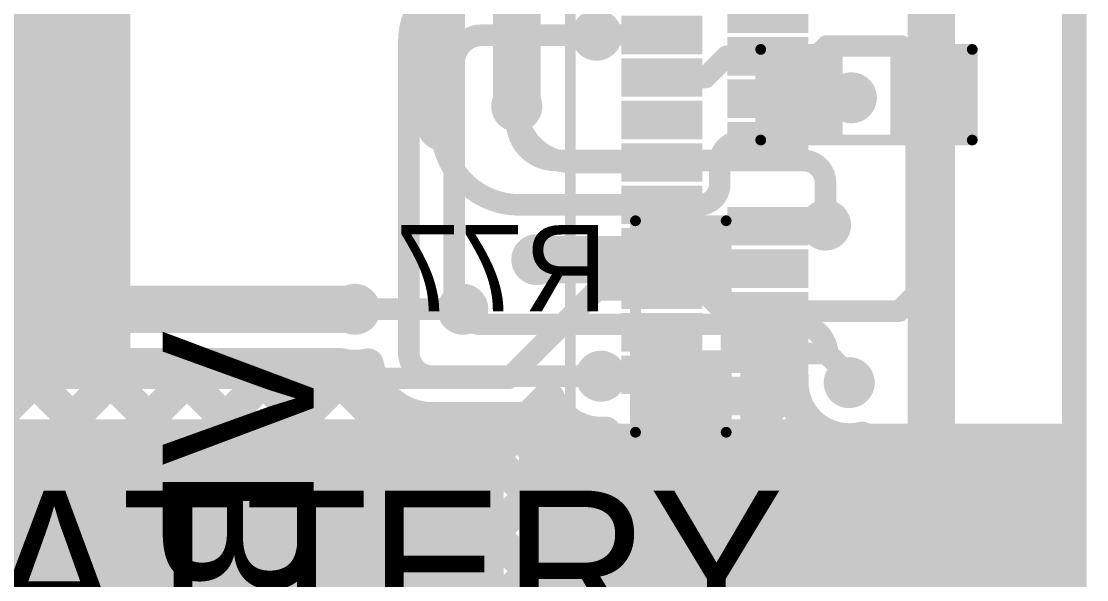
# Model space of a CAD drawing. Header units: millimetres. Extents: x 4.35 to 7.26, y 1.61 to 5.34.
# Drawn here: x 6.7645 to 7.258, y 1.9407 to 2.1995 of the extents above; entities that cross this region are included whole.
import ezdxf

# ---------------------------------------------------------------- set-up
doc = ezdxf.new("R2010")
doc.units = ezdxf.units.MM
doc.header["$MEASUREMENT"] = 0
for name, color, linetype in [('BottomLayer', 5, 'Continuous'), ('BottomOverlay', 54, 'Continuous'), ('BottomPaste', 16, 'Continuous'), ('BottomSolder', 6, 'Continuous'), ('Mechanical13', 56, 'Continuous'), ('Mechanical2', 216, 'Continuous'), ('MultiLayer', 9, 'Continuous'), ('PadHoleLayer', 156, 'Continuous'), ('TopLayer', 1, 'Continuous'), ('TopOverlay', 2, 'Continuous'), ('TopPaste', 8, 'Continuous'), ('TopSolder', 216, 'Continuous'), ('ViaHoleLayer', 16, 'Continuous')]:
    doc.layers.add(name, color=color, linetype=linetype)

# ---------------------------------------------------------------- blocks, each defined once
blk = doc.blocks.new('2305018_2_13')
at = {"layer": 'BottomLayer', "const_width": 0.03346}
for points in [[(-0.1752, 0.07874), (-0.1752, 0.03937)], [(-0.1752, -0.04331), (-0.1752, -0.09055)]]:
    blk.add_lwpolyline(points, dxfattribs=at)
at = {"layer": 'BottomLayer', "const_width": 0.01673}
for points in [[(-0.18356, 0.07874, 1), (-0.16683, 0.07874, 1)], [(-0.18356, 0.03937, 1), (-0.16683, 0.03937, 1)], [(-0.18356, -0.04331, 1), (-0.16683, -0.04331, 1)], [(-0.18356, -0.09055, 1), (-0.16683, -0.09055, 1)]]:
    blk.add_lwpolyline(points, format="xyb", close=True, dxfattribs=at)
at = {"layer": 'BottomSolder', "const_width": 0.04146}
for points in [[(-0.1752, 0.07874), (-0.1752, 0.03937)], [(-0.1752, -0.04331), (-0.1752, -0.09055)]]:
    blk.add_lwpolyline(points, dxfattribs=at)
at = {"layer": 'BottomSolder', "const_width": 0.02073}
for points in [[(-0.18556, 0.07874, 1), (-0.16483, 0.07874, 1)], [(-0.18556, 0.03937, 1), (-0.16483, 0.03937, 1)], [(-0.18556, -0.04331, 1), (-0.16483, -0.04331, 1)], [(-0.18556, -0.09055, 1), (-0.16483, -0.09055, 1)]]:
    blk.add_lwpolyline(points, format="xyb", close=True, dxfattribs=at)
at = {"layer": 'Mechanical13', "const_width": 0.005}
blk.add_lwpolyline([(-0.1939, 0.10925), (0.1939, 0.10925)], dxfattribs=at)
at = {"layer": 'MultiLayer', "const_width": 0.03346}
for points in [[(-0.1752, 0.07874), (-0.1752, 0.03937)], [(-0.1752, -0.04331), (-0.1752, -0.09055)]]:
    blk.add_lwpolyline(points, dxfattribs=at)
at = {"layer": 'MultiLayer', "const_width": 0.01673}
for points in [[(-0.18356, 0.07874, 1), (-0.16683, 0.07874, 1)], [(-0.18356, 0.03937, 1), (-0.16683, 0.03937, 1)], [(-0.18356, -0.04331, 1), (-0.16683, -0.04331, 1)], [(-0.18356, -0.09055, 1), (-0.16683, -0.09055, 1)]]:
    blk.add_lwpolyline(points, format="xyb", close=True, dxfattribs=at)
at = {"layer": 'PadHoleLayer', "const_width": 0.00443}
for points in [[(-0.15773, 0.05241), (-0.19267, 0.05241, -1), (-0.19267, 0.0657), (-0.15773, 0.0657, -1)], [(-0.15379, -0.07357), (-0.1966, -0.07357, -1), (-0.1966, -0.06029), (-0.15379, -0.06029, -1)]]:
    blk.add_lwpolyline(points, format="xyb", close=True, dxfattribs=at)
at = {"layer": 'TopLayer', "const_width": 0.03346}
for points in [[(-0.1752, 0.07874), (-0.1752, 0.03937)], [(-0.1752, -0.04331), (-0.1752, -0.09055)]]:
    blk.add_lwpolyline(points, dxfattribs=at)
at = {"layer": 'TopLayer', "const_width": 0.01673}
for points in [[(-0.18356, 0.07874, 1), (-0.16683, 0.07874, 1)], [(-0.18356, 0.03937, 1), (-0.16683, 0.03937, 1)], [(-0.18356, -0.04331, 1), (-0.16683, -0.04331, 1)], [(-0.18356, -0.09055, 1), (-0.16683, -0.09055, 1)]]:
    blk.add_lwpolyline(points, format="xyb", close=True, dxfattribs=at)
at = {"layer": 'TopLayer'}
for points in [[(-0.14567, 0.05217), (-0.13386, 0.05217), (-0.14567, 0.08169), (-0.13386, 0.08169)], [(-0.125, 0.05217), (-0.11516, 0.05217), (-0.125, 0.08169), (-0.11516, 0.08169)], [(-0.0935, 0.05217), (-0.08366, 0.05217), (-0.0935, 0.08169), (-0.08366, 0.08169)], [(-0.07382, 0.05217), (-0.06398, 0.05217), (-0.07382, 0.08169), (-0.06398, 0.08169)], [(-0.05413, 0.05217), (-0.04429, 0.05217), (-0.05413, 0.08169), (-0.04429, 0.08169)], [(-0.03445, 0.05217), (-0.02461, 0.05217), (-0.03445, 0.08169), (-0.02461, 0.08169)], [(-0.01476, 0.05217), (-0.00492, 0.05217), (-0.01476, 0.08169), (-0.00492, 0.08169)], [(0.00492, 0.05217), (0.01476, 0.05217), (0.00492, 0.08169), (0.01476, 0.08169)], [(0.02461, 0.05217), (0.03445, 0.05217), (0.02461, 0.08169), (0.03445, 0.08169)], [(0.04429, 0.05217), (0.05413, 0.05217), (0.04429, 0.08169), (0.05413, 0.08169)], [(0.06398, 0.05217), (0.07382, 0.05217), (0.06398, 0.08169), (0.07382, 0.08169)], [(-0.12303, 0.00295), (-0.11319, 0.00295), (-0.12303, 0.03248), (-0.11319, 0.03248)], [(-0.10335, 0.00295), (-0.0935, 0.00295), (-0.10335, 0.03248), (-0.0935, 0.03248)], [(-0.08366, 0.00295), (-0.07382, 0.00295), (-0.08366, 0.03248), (-0.07382, 0.03248)], [(-0.06398, 0.00295), (-0.05413, 0.00295), (-0.06398, 0.03248), (-0.05413, 0.03248)], [(-0.04429, 0.00295), (-0.03445, 0.00295), (-0.04429, 0.03248), (-0.03445, 0.03248)], [(-0.02461, 0.00295), (-0.01476, 0.00295), (-0.02461, 0.03248), (-0.01476, 0.03248)], [(0.01476, 0.00295), (0.02461, 0.00295), (0.01476, 0.03248), (0.02461, 0.03248)], [(0.03445, 0.00295), (0.04429, 0.00295), (0.03445, 0.03248), (0.04429, 0.03248)], [(0.05413, 0.00295), (0.06398, 0.00295), (0.05413, 0.03248), (0.06398, 0.03248)], [(0.07382, 0.00295), (0.08366, 0.00295), (0.07382, 0.03248), (0.08366, 0.03248)]]:
    blk.add_solid(points, dxfattribs=at)
at = {"layer": 'TopOverlay'}
for points, const_width in [([(-0.11752, 0.12724, 1), (-0.12539, 0.12724, 1)], 0.00787), ([(-0.12736, 0.12724, 1), (-0.12343, 0.12724, 1)], 0.00394), ([(-0.11949, 0.12724, 1), (-0.11555, 0.12724, 1)], 0.00394)]:
    blk.add_lwpolyline(points, format="xyb", close=True, dxfattribs=dict(at, const_width=const_width))
at = {"layer": 'TopOverlay', "const_width": 0.005}
for points in [[(-0.1939, 0.10925), (0.1939, 0.10925)], [(-0.1939, -0.12106), (0.1939, -0.12106)]]:
    blk.add_lwpolyline(points, dxfattribs=at)
at = {"layer": 'TopPaste'}
for points in [[(-0.14567, 0.05217), (-0.13386, 0.05217), (-0.14567, 0.08169), (-0.13386, 0.08169)], [(-0.125, 0.05217), (-0.11516, 0.05217), (-0.125, 0.08169), (-0.11516, 0.08169)], [(-0.0935, 0.05217), (-0.08366, 0.05217), (-0.0935, 0.08169), (-0.08366, 0.08169)], [(-0.07382, 0.05217), (-0.06398, 0.05217), (-0.07382, 0.08169), (-0.06398, 0.08169)], [(-0.05413, 0.05217), (-0.04429, 0.05217), (-0.05413, 0.08169), (-0.04429, 0.08169)], [(-0.03445, 0.05217), (-0.02461, 0.05217), (-0.03445, 0.08169), (-0.02461, 0.08169)], [(-0.01476, 0.05217), (-0.00492, 0.05217), (-0.01476, 0.08169), (-0.00492, 0.08169)], [(0.00492, 0.05217), (0.01476, 0.05217), (0.00492, 0.08169), (0.01476, 0.08169)], [(0.02461, 0.05217), (0.03445, 0.05217), (0.02461, 0.08169), (0.03445, 0.08169)], [(0.04429, 0.05217), (0.05413, 0.05217), (0.04429, 0.08169), (0.05413, 0.08169)], [(0.06398, 0.05217), (0.07382, 0.05217), (0.06398, 0.08169), (0.07382, 0.08169)], [(-0.12303, 0.00295), (-0.11319, 0.00295), (-0.12303, 0.03248), (-0.11319, 0.03248)], [(-0.10335, 0.00295), (-0.0935, 0.00295), (-0.10335, 0.03248), (-0.0935, 0.03248)], [(-0.08366, 0.00295), (-0.07382, 0.00295), (-0.08366, 0.03248), (-0.07382, 0.03248)], [(-0.06398, 0.00295), (-0.05413, 0.00295), (-0.06398, 0.03248), (-0.05413, 0.03248)], [(-0.04429, 0.00295), (-0.03445, 0.00295), (-0.04429, 0.03248), (-0.03445, 0.03248)], [(-0.02461, 0.00295), (-0.01476, 0.00295), (-0.02461, 0.03248), (-0.01476, 0.03248)], [(0.01476, 0.00295), (0.02461, 0.00295), (0.01476, 0.03248), (0.02461, 0.03248)], [(0.03445, 0.00295), (0.04429, 0.00295), (0.03445, 0.03248), (0.04429, 0.03248)], [(0.05413, 0.00295), (0.06398, 0.00295), (0.05413, 0.03248), (0.06398, 0.03248)], [(0.07382, 0.00295), (0.08366, 0.00295), (0.07382, 0.03248), (0.08366, 0.03248)]]:
    blk.add_solid(points, dxfattribs=at)
at = {"layer": 'TopSolder', "const_width": 0.04146}
for points in [[(-0.1752, 0.07874), (-0.1752, 0.03937)], [(-0.1752, -0.04331), (-0.1752, -0.09055)]]:
    blk.add_lwpolyline(points, dxfattribs=at)
at = {"layer": 'TopSolder', "const_width": 0.02073}
for points in [[(-0.18556, 0.07874, 1), (-0.16483, 0.07874, 1)], [(-0.18556, 0.03937, 1), (-0.16483, 0.03937, 1)], [(-0.18556, -0.04331, 1), (-0.16483, -0.04331, 1)], [(-0.18556, -0.09055, 1), (-0.16483, -0.09055, 1)]]:
    blk.add_lwpolyline(points, format="xyb", close=True, dxfattribs=at)
at = {"layer": 'TopSolder'}
for points in [[(-0.14967, 0.04817), (-0.12986, 0.04817), (-0.14967, 0.08569), (-0.12986, 0.08569)], [(-0.129, 0.04817), (-0.11116, 0.04817), (-0.129, 0.08569), (-0.11116, 0.08569)], [(-0.0975, 0.04817), (-0.07966, 0.04817), (-0.0975, 0.08569), (-0.07966, 0.08569)], [(-0.07782, 0.04817), (-0.05998, 0.04817), (-0.07782, 0.08569), (-0.05998, 0.08569)], [(-0.05813, 0.04817), (-0.04029, 0.04817), (-0.05813, 0.08569), (-0.04029, 0.08569)], [(-0.03845, 0.04817), (-0.02061, 0.04817), (-0.03845, 0.08569), (-0.02061, 0.08569)], [(-0.01876, 0.04817), (-0.00092, 0.04817), (-0.01876, 0.08569), (-0.00092, 0.08569)], [(0.00092, 0.04817), (0.01876, 0.04817), (0.00092, 0.08569), (0.01876, 0.08569)], [(0.02061, 0.04817), (0.03845, 0.04817), (0.02061, 0.08569), (0.03845, 0.08569)], [(0.04029, 0.04817), (0.05813, 0.04817), (0.04029, 0.08569), (0.05813, 0.08569)], [(0.05998, 0.04817), (0.07782, 0.04817), (0.05998, 0.08569), (0.07782, 0.08569)], [(-0.12703, -0.00105), (-0.10919, -0.00105), (-0.12703, 0.03648), (-0.10919, 0.03648)], [(-0.10735, -0.00105), (-0.0895, -0.00105), (-0.10735, 0.03648), (-0.0895, 0.03648)], [(-0.08766, -0.00105), (-0.06982, -0.00105), (-0.08766, 0.03648), (-0.06982, 0.03648)], [(-0.06798, -0.00105), (-0.05013, -0.00105), (-0.06798, 0.03648), (-0.05013, 0.03648)], [(-0.04829, -0.00105), (-0.03045, -0.00105), (-0.04829, 0.03648), (-0.03045, 0.03648)], [(-0.02861, -0.00105), (-0.01076, -0.00105), (-0.02861, 0.03648), (-0.01076, 0.03648)], [(0.01076, -0.00105), (0.02861, -0.00105), (0.01076, 0.03648), (0.02861, 0.03648)], [(0.03045, -0.00105), (0.04829, -0.00105), (0.03045, 0.03648), (0.04829, 0.03648)], [(0.05013, -0.00105), (0.06798, -0.00105), (0.05013, 0.03648), (0.06798, 0.03648)], [(0.06982, -0.00105), (0.08766, -0.00105), (0.06982, 0.03648), (0.08766, 0.03648)]]:
    blk.add_solid(points, dxfattribs=at)
blk = doc.blocks.new('RES_0603_B_49')
at = {"layer": 'BottomLayer'}
for points in [[(-0.015, -0.0175), (-0.015, 0.0175), (-0.045, -0.0175), (-0.045, 0.0175)], [(0.045, -0.0175), (0.045, 0.0175), (0.015, -0.0175), (0.015, 0.0175)]]:
    blk.add_solid(points, dxfattribs=at)
at = {"layer": 'BottomOverlay', "const_width": 0.005}
for points in [[(0.049, 0.021), (-0.049, 0.021)], [(-0.049, 0.021), (-0.049, -0.021)], [(0.049, 0.021), (0.049, -0.021)], [(0.049, -0.021), (-0.049, -0.021)]]:
    blk.add_lwpolyline(points, dxfattribs=at)
at = {"layer": 'BottomOverlay', "const_width": 0.0025}
for points in [[(-0.05025, 0.021, 1), (-0.04775, 0.021, 1)], [(-0.05025, 0.021, 1), (-0.04775, 0.021, 1)], [(0.04775, 0.021, 1), (0.05025, 0.021, 1)], [(0.04775, 0.021, 1), (0.05025, 0.021, 1)], [(-0.05025, -0.021, 1), (-0.04775, -0.021, 1)], [(-0.05025, -0.021, 1), (-0.04775, -0.021, 1)], [(0.04775, -0.021, 1), (0.05025, -0.021, 1)], [(0.04775, -0.021, 1), (0.05025, -0.021, 1)]]:
    blk.add_lwpolyline(points, format="xyb", close=True, dxfattribs=at)
at = {"layer": 'BottomPaste'}
for points in [[(-0.015, -0.0175), (-0.015, 0.0175), (-0.045, -0.0175), (-0.045, 0.0175)], [(0.045, -0.0175), (0.045, 0.0175), (0.015, -0.0175), (0.015, 0.0175)]]:
    blk.add_solid(points, dxfattribs=at)
at = {"layer": 'BottomSolder'}
for points in [[(-0.011, -0.0215), (-0.011, 0.0215), (-0.049, -0.0215), (-0.049, 0.0215)], [(0.049, -0.0215), (0.049, 0.0215), (0.011, -0.0215), (0.011, 0.0215)]]:
    blk.add_solid(points, dxfattribs=at)
blk = doc.blocks.new('RES_0603_B_50')
at = {"layer": 'BottomLayer'}
for points in [[(-0.015, -0.0175), (-0.015, 0.0175), (-0.045, -0.0175), (-0.045, 0.0175)], [(0.045, -0.0175), (0.045, 0.0175), (0.015, -0.0175), (0.015, 0.0175)]]:
    blk.add_solid(points, dxfattribs=at)
at = {"layer": 'BottomOverlay', "const_width": 0.005}
for points in [[(-0.049, 0.021), (0.049, 0.021)], [(-0.049, 0.021), (-0.049, -0.021)], [(0.049, 0.021), (0.049, -0.021)], [(-0.049, -0.021), (0.049, -0.021)]]:
    blk.add_lwpolyline(points, dxfattribs=at)
at = {"layer": 'BottomOverlay', "const_width": 0.0025}
for points in [[(-0.05025, 0.021, 1), (-0.04775, 0.021, 1)], [(-0.05025, 0.021, 1), (-0.04775, 0.021, 1)], [(0.04775, 0.021, 1), (0.05025, 0.021, 1)], [(0.04775, 0.021, 1), (0.05025, 0.021, 1)], [(-0.05025, -0.021, 1), (-0.04775, -0.021, 1)], [(-0.05025, -0.021, 1), (-0.04775, -0.021, 1)], [(0.04775, -0.021, 1), (0.05025, -0.021, 1)], [(0.04775, -0.021, 1), (0.05025, -0.021, 1)]]:
    blk.add_lwpolyline(points, format="xyb", close=True, dxfattribs=at)
at = {"layer": 'BottomPaste'}
for points in [[(-0.015, -0.0175), (-0.015, 0.0175), (-0.045, -0.0175), (-0.045, 0.0175)], [(0.045, -0.0175), (0.045, 0.0175), (0.015, -0.0175), (0.015, 0.0175)]]:
    blk.add_solid(points, dxfattribs=at)
at = {"layer": 'BottomSolder'}
for points in [[(-0.011, -0.0215), (-0.011, 0.0215), (-0.049, -0.0215), (-0.049, 0.0215)], [(0.049, -0.0215), (0.049, 0.0215), (0.011, -0.0215), (0.011, 0.0215)]]:
    blk.add_solid(points, dxfattribs=at)

msp = doc.modelspace()

# ---------------------------------------------------------------- linework, layer by layer
at = {"layer": 'BottomLayer'}
for points, const_width in [([(7.186, 2.16542), (7.186, 2.248)], 0.022), ([(6.9779, 2.193), (7.031, 2.193)], 0.01), ([(6.944, 2.04583), (6.944, 2.19)], 0.01), ([(6.965, 2.072), (6.965, 2.1801)], 0.01), ([(7.186, 1.998), (7.186, 2.16542)], 0.022), ([(7.124, 2.164), (7.149, 2.164)], 0.022), ([(6.994, 2.1529), (6.994, 2.163)], 0.01), ([(7.0119, 2.135), (7.12654, 2.135)], 0.01), ([(7.137, 2.105), (7.137, 2.12454)], 0.01), ([(7.00328, 2.089), (7.075, 2.089)], 0.022), ([(6.813, 2.066), (6.919, 2.066)], 0.022), ([(6.73839, 2.06508), (7.02487, 1.77861)], 0.015), ([(6.70888, 2.05925), (7.01852, 1.74961)], 0.015), ([(6.978, 2.059), (7.124, 2.059)], 0.01), ([(6.70888, 1.97126), (6.782, 2.04439)], 0.015), ([(6.79735, 2.04148), (7.03655, 1.80229)], 0.015), ([(7.138, 2.045), (7.148, 2.035)], 0.01), ([(6.70888, 1.90055), (6.84882, 2.0405)], 0.015), ([(6.70888, 1.8652), (6.88418, 2.0405)], 0.015), ([(6.70888, 1.93591), (6.81347, 2.0405)], 0.015), ([(6.70888, 1.82984), (6.91873, 2.03969)], 0.015), ([(6.813, 2.0405), (6.91252, 2.0405)], 0.015), ([(6.83369, 2.0405), (7.00815, 1.86604)], 0.015), ([(6.83369, 2.0405), (7.00815, 1.86604)], 0.015), ([(6.86905, 2.0405), (7.03124, 1.8783)], 0.015), ([(6.9044, 2.0405), (7.09591, 1.84899)], 0.015), ([(7.105, 2.0395), (7.11929, 2.0395)], 0.015), ([(7.105, 1.9955), (7.105, 2.0395)], 0.015), ([(7.11753, 2.0395), (7.12037, 2.03666)], 0.015), ([(6.95483, 2.035), (7.033, 2.035)], 0.01), ([(7.07, 2.002), (7.07, 2.028)], 0.022), ([(7.148, 2.032), (7.148, 2.035)], 0.01), ([(7.105, 2.01383), (7.12173, 2.03056)], 0.015), ([(6.64321, 1.72882), (6.93625, 2.02186)], 0.015), ([(6.70888, 2.02389), (7.00395, 1.72882)], 0.015), ([(7.07, 2.028), (7.0975, 2.028)], 0.01), ([(7.105, 2.01668), (7.14783, 1.97385)], 0.015), ([(6.67856, 1.72882), (6.96525, 2.0155)], 0.015), ([(6.76654, 1.78144), (7.0006, 2.0155)], 0.015), ([(6.95483, 2.0155), (7.01534, 2.0155)], 0.015), ([(6.96476, 2.0155), (7.01784, 1.96242)], 0.015), ([(7.00011, 2.0155), (7.03536, 1.98025)], 0.015), ([(6.80279, 1.78233), (7.02939, 2.00894)], 0.015), ([(7.035, 1.9955), (7.035, 2.00877)], 0.015), ([(7.1054, 1.97888), (7.13542, 2.00889)], 0.015), ([(7.154, 1.97849), (7.154, 2.00638)], 0.015), ([(7.15115, 2.00588), (7.154, 2.00303)], 0.015), ([(7.04819, 2.002), (7.07, 2.002)], 0.01), ([(7.07, 2.002), (7.09181, 2.002)], 0.01), ([(7.035, 1.9955), (7.04142, 1.9955)], 0.015), ([(7.09858, 1.9955), (7.105, 1.9955)], 0.015), ([(7.12131, 1.95943), (7.154, 1.99212)], 0.015), ([(6.70888, 1.98853), (6.91554, 1.78187)], 0.015), ([(7.03658, 1.98077), (7.0441, 1.98828)], 0.015), ([(7.09661, 1.98971), (7.13715, 1.94918)], 0.015), ([(6.83768, 1.78187), (7.01756, 1.96175)], 0.015), ([(7.0226, 1.949), (7.06902, 1.949)], 0.01), ([(7.06902, 1.949), (7.11543, 1.949)], 0.01), ([(7.06902, 1.91046), (7.06902, 1.949)], 0.01), ([(7.14465, 1.949), (7.195, 1.949)], 0.01), ([(7.05858, 1.86135), (7.13812, 1.94089)], 0.015)]:
    msp.add_lwpolyline(points, dxfattribs=dict(at, const_width=const_width))
for points, const_width in [([(6.944, 2.19, -0.414214), (6.977, 2.223)], 0.01), ([(6.965, 2.1801, -0.414214), (6.9779, 2.193)], 0.01), ([(6.813, 2.066, -0.414214), (6.713, 2.166)], 0.022), ([(7.0119, 2.135, -0.414214), (6.994, 2.1529)], 0.01), ([(7.12654, 2.135, -0.414214), (7.137, 2.12454)], 0.01), ([(6.813, 2.0405, -0.249631), (6.70888, 2.09594)], 0.015), ([(7.0694, 2.0946, -0.414214), (7.075, 2.089)], 0.01), ([(6.978, 2.059, -0.414214), (6.965, 2.072)], 0.01), ([(7.124, 2.059, -0.414214), (7.138, 2.045)], 0.01), ([(6.95483, 2.035, -0.414214), (6.944, 2.04583)], 0.01), ([(6.92499, 2.04038, -0.120262), (6.91252, 2.0405)], 0.015), ([(6.95483, 2.0155, -0.362233), (6.92499, 2.04038)], 0.015), ([(7.12178, 2.03418, -0.075759), (7.11929, 2.0395)], 0.015), ([(7.12178, 2.03418, -0.075759), (7.11929, 2.0395)], 0.015), ([(7.154, 2.00638, -0.50913), (7.12178, 2.03418)], 0.015), ([(7.035, 2.00877, -0.205868), (7.01534, 2.0155)], 0.015), ([(7.04753, 1.98318, -0.118904), (7.04142, 1.9955)], 0.015), ([(7.09858, 1.9955, -0.120573), (7.09235, 1.98304)], 0.015), ([(7.04933, 1.91477, -0.973958), (7.04753, 1.98318)], 0.015), ([(7.09235, 1.98304, -0.383265), (7.12293, 1.949)], 0.015), ([(7.154, 1.91951, -0.571462), (7.154, 1.97849)], 0.015), ([(7.12293, 1.949, -0.414214), (7.0887, 1.91477)], 0.015)]:
    msp.add_lwpolyline(points, format="xyb", dxfattribs=dict(at, const_width=const_width))
for points, const_width in [([(7.02509, 2.193, 1), (7.03691, 2.193, 1)], 0.01181), ([(6.9754, 2.193, 1), (6.9804, 2.193, 1)], 0.005), ([(6.9754, 2.193, 1), (6.9804, 2.193, 1)], 0.005), ([(7.0285, 2.193, 1), (7.0335, 2.193, 1)], 0.005), ([(6.9415, 2.19, 1), (6.9465, 2.19, 1)], 0.005), ([(6.9415, 2.19, 1), (6.9465, 2.19, 1)], 0.005), ([(6.9625, 2.1801, 1), (6.9675, 2.1801, 1)], 0.005), ([(6.9625, 2.1801, 1), (6.9675, 2.1801, 1)], 0.005), ([(7.1805, 2.16542, 1), (7.1915, 2.16542, 1)], 0.011), ([(7.1805, 2.16542, 1), (7.1915, 2.16542, 1)], 0.011), ([(6.98809, 2.16, 1), (6.99991, 2.16, 1)], 0.01181), ([(7.1185, 2.164, 1), (7.1295, 2.164, 1)], 0.011), ([(7.14309, 2.164, 1), (7.15491, 2.164, 1)], 0.01181), ([(7.1435, 2.164, 1), (7.1545, 2.164, 1)], 0.011), ([(6.9915, 2.163, 1), (6.9965, 2.163, 1)], 0.005), ([(6.9915, 2.1529, 1), (6.9965, 2.1529, 1)], 0.005), ([(6.9915, 2.1529, 1), (6.9965, 2.1529, 1)], 0.005), ([(7.0094, 2.135, 1), (7.0144, 2.135, 1)], 0.005), ([(7.0094, 2.135, 1), (7.0144, 2.135, 1)], 0.005), ([(7.12404, 2.135, 1), (7.12904, 2.135, 1)], 0.005), ([(7.12404, 2.135, 1), (7.12904, 2.135, 1)], 0.005), ([(7.1345, 2.12454, 1), (7.1395, 2.12454, 1)], 0.005), ([(7.1345, 2.12454, 1), (7.1395, 2.12454, 1)], 0.005), ([(7.13109, 2.105, 1), (7.14291, 2.105, 1)], 0.01181), ([(7.1345, 2.105, 1), (7.1395, 2.105, 1)], 0.005), ([(6.99737, 2.089, 1), (7.00918, 2.089, 1)], 0.01181), ([(6.99778, 2.089, 1), (7.00878, 2.089, 1)], 0.011), ([(7.0695, 2.089, 1), (7.0805, 2.089, 1)], 0.011), ([(7.0669, 2.0946, 1), (7.0719, 2.0946, 1)], 0.005), ([(7.0725, 2.089, 1), (7.0775, 2.089, 1)], 0.005), ([(6.91309, 2.066, 1), (6.92491, 2.066, 1)], 0.01181), ([(6.96309, 2.066, 1), (6.97491, 2.066, 1)], 0.01181), ([(6.8075, 2.066, 1), (6.8185, 2.066, 1)], 0.011), ([(6.8075, 2.066, 1), (6.8185, 2.066, 1)], 0.011), ([(6.9135, 2.066, 1), (6.9245, 2.066, 1)], 0.011), ([(6.9625, 2.072, 1), (6.9675, 2.072, 1)], 0.005), ([(6.9625, 2.072, 1), (6.9675, 2.072, 1)], 0.005), ([(6.9755, 2.059, 1), (6.9805, 2.059, 1)], 0.005), ([(6.9755, 2.059, 1), (6.9805, 2.059, 1)], 0.005), ([(7.1215, 2.059, 1), (7.1265, 2.059, 1)], 0.005), ([(7.1215, 2.059, 1), (7.1265, 2.059, 1)], 0.005), ([(6.77825, 2.04439, 1), (6.78575, 2.04439, 1)], 0.0075), ([(6.7936, 2.04148, 1), (6.8011, 2.04148, 1)], 0.0075), ([(6.9415, 2.04583, 1), (6.9465, 2.04583, 1)], 0.005), ([(6.9415, 2.04583, 1), (6.9465, 2.04583, 1)], 0.005), ([(7.1355, 2.045, 1), (7.1405, 2.045, 1)], 0.005), ([(7.1355, 2.045, 1), (7.1405, 2.045, 1)], 0.005), ([(6.80925, 2.0405, 1), (6.81675, 2.0405, 1)], 0.0075), ([(6.80925, 2.0405, 1), (6.81675, 2.0405, 1)], 0.0075), ([(6.80972, 2.0405, 1), (6.81722, 2.0405, 1)], 0.0075), ([(6.82994, 2.0405, 1), (6.83744, 2.0405, 1)], 0.0075), ([(6.82994, 2.0405, 1), (6.83744, 2.0405, 1)], 0.0075), ([(6.84507, 2.0405, 1), (6.85257, 2.0405, 1)], 0.0075), ([(6.8653, 2.0405, 1), (6.8728, 2.0405, 1)], 0.0075), ([(6.88043, 2.0405, 1), (6.88793, 2.0405, 1)], 0.0075), ([(6.90065, 2.0405, 1), (6.90815, 2.0405, 1)], 0.0075), ([(6.90877, 2.0405, 1), (6.91627, 2.0405, 1)], 0.0075), ([(6.90877, 2.0405, 1), (6.91627, 2.0405, 1)], 0.0075), ([(6.91498, 2.03969, 1), (6.92248, 2.03969, 1)], 0.0075), ([(6.92124, 2.04038, 1), (6.92874, 2.04038, 1)], 0.0075), ([(6.92124, 2.04038, 1), (6.92874, 2.04038, 1)], 0.0075), ([(7.02709, 2.035, 1), (7.03891, 2.035, 1)], 0.01181), ([(7.10125, 2.0395, 1), (7.10875, 2.0395, 1)], 0.0075), ([(7.10125, 2.0395, 1), (7.10875, 2.0395, 1)], 0.0075), ([(7.11378, 2.0395, 1), (7.12128, 2.0395, 1)], 0.0075), ([(7.11554, 2.0395, 1), (7.12304, 2.0395, 1)], 0.0075), ([(7.11554, 2.0395, 1), (7.12304, 2.0395, 1)], 0.0075), ([(7.11554, 2.0395, 1), (7.12304, 2.0395, 1)], 0.0075), ([(7.11662, 2.03666, 1), (7.12412, 2.03666, 1)], 0.0075), ([(7.14209, 2.032, 1), (7.15391, 2.032, 1)], 0.01181), ([(6.95233, 2.035, 1), (6.95733, 2.035, 1)], 0.005), ([(6.95233, 2.035, 1), (6.95733, 2.035, 1)], 0.005), ([(7.0305, 2.035, 1), (7.0355, 2.035, 1)], 0.005), ([(7.0645, 2.028, 1), (7.0755, 2.028, 1)], 0.011), ([(7.11803, 2.03418, 1), (7.12553, 2.03418, 1)], 0.0075), ([(7.11803, 2.03418, 1), (7.12553, 2.03418, 1)], 0.0075), ([(7.11803, 2.03418, 1), (7.12553, 2.03418, 1)], 0.0075), ([(7.1455, 2.035, 1), (7.1505, 2.035, 1)], 0.005), ([(7.1455, 2.035, 1), (7.1505, 2.035, 1)], 0.005), ([(7.11798, 2.03056, 1), (7.12548, 2.03056, 1)], 0.0075), ([(7.1455, 2.032, 1), (7.1505, 2.032, 1)], 0.005), ([(6.9325, 2.02186, 1), (6.94, 2.02186, 1)], 0.0075), ([(7.0675, 2.028, 1), (7.0725, 2.028, 1)], 0.005), ([(7.095, 2.028, 1), (7.1, 2.028, 1)], 0.005), ([(7.10125, 2.01668, 1), (7.10875, 2.01668, 1)], 0.0075), ([(6.95108, 2.0155, 1), (6.95858, 2.0155, 1)], 0.0075), ([(6.95108, 2.0155, 1), (6.95858, 2.0155, 1)], 0.0075), ([(6.96101, 2.0155, 1), (6.96851, 2.0155, 1)], 0.0075), ([(6.9615, 2.0155, 1), (6.969, 2.0155, 1)], 0.0075), ([(6.99636, 2.0155, 1), (7.00386, 2.0155, 1)], 0.0075), ([(6.99685, 2.0155, 1), (7.00435, 2.0155, 1)], 0.0075), ([(7.01159, 2.0155, 1), (7.01909, 2.0155, 1)], 0.0075), ([(7.01159, 2.0155, 1), (7.01909, 2.0155, 1)], 0.0075), ([(7.10125, 2.01383, 1), (7.10875, 2.01383, 1)], 0.0075), ([(7.02564, 2.00894, 1), (7.03314, 2.00894, 1)], 0.0075), ([(7.03125, 2.00877, 1), (7.03875, 2.00877, 1)], 0.0075), ([(7.03125, 2.00877, 1), (7.03875, 2.00877, 1)], 0.0075), ([(7.06409, 2.002, 1), (7.07591, 2.002, 1)], 0.01181), ([(7.13167, 2.00889, 1), (7.13917, 2.00889, 1)], 0.0075), ([(7.15025, 2.00638, 1), (7.15775, 2.00638, 1)], 0.0075), ([(7.15025, 2.00638, 1), (7.15775, 2.00638, 1)], 0.0075), ([(7.0645, 2.002, 1), (7.0755, 2.002, 1)], 0.011), ([(7.1474, 2.00588, 1), (7.1549, 2.00588, 1)], 0.0075), ([(7.15025, 2.00303, 1), (7.15775, 2.00303, 1)], 0.0075), ([(7.18009, 1.998, 1), (7.19191, 1.998, 1)], 0.01181), ([(7.1805, 1.998, 1), (7.1915, 1.998, 1)], 0.011), ([(7.04569, 2.002, 1), (7.05069, 2.002, 1)], 0.005), ([(7.0675, 2.002, 1), (7.0725, 2.002, 1)], 0.005), ([(7.0675, 2.002, 1), (7.0725, 2.002, 1)], 0.005), ([(7.08931, 2.002, 1), (7.09431, 2.002, 1)], 0.005), ([(7.03125, 1.9955, 1), (7.03875, 1.9955, 1)], 0.0075), ([(7.03125, 1.9955, 1), (7.03875, 1.9955, 1)], 0.0075), ([(7.03767, 1.9955, 1), (7.04517, 1.9955, 1)], 0.0075), ([(7.03767, 1.9955, 1), (7.04517, 1.9955, 1)], 0.0075), ([(7.09483, 1.9955, 1), (7.10233, 1.9955, 1)], 0.0075), ([(7.09483, 1.9955, 1), (7.10233, 1.9955, 1)], 0.0075), ([(7.10125, 1.9955, 1), (7.10875, 1.9955, 1)], 0.0075), ([(7.10125, 1.9955, 1), (7.10875, 1.9955, 1)], 0.0075), ([(7.15025, 1.99212, 1), (7.15775, 1.99212, 1)], 0.0075), ([(7.04035, 1.98828, 1), (7.04785, 1.98828, 1)], 0.0075), ([(7.09286, 1.98971, 1), (7.10036, 1.98971, 1)], 0.0075), ([(7.04378, 1.98318, 1), (7.05128, 1.98318, 1)], 0.0075), ([(7.04378, 1.98318, 1), (7.05128, 1.98318, 1)], 0.0075), ([(7.0886, 1.98304, 1), (7.0961, 1.98304, 1)], 0.0075), ([(7.0886, 1.98304, 1), (7.0961, 1.98304, 1)], 0.0075), ([(7.03161, 1.98025, 1), (7.03911, 1.98025, 1)], 0.0075), ([(7.03283, 1.98077, 1), (7.04033, 1.98077, 1)], 0.0075), ([(7.10165, 1.97888, 1), (7.10915, 1.97888, 1)], 0.0075), ([(7.15025, 1.97849, 1), (7.15775, 1.97849, 1)], 0.0075), ([(7.15025, 1.97849, 1), (7.15775, 1.97849, 1)], 0.0075), ([(7.14408, 1.97385, 1), (7.15158, 1.97385, 1)], 0.0075), ([(7.01381, 1.96175, 1), (7.02131, 1.96175, 1)], 0.0075), ([(7.01409, 1.96242, 1), (7.02159, 1.96242, 1)], 0.0075), ([(7.11756, 1.95943, 1), (7.12506, 1.95943, 1)], 0.0075), ([(7.11918, 1.949, 1), (7.12668, 1.949, 1)], 0.0075), ([(7.11918, 1.949, 1), (7.12668, 1.949, 1)], 0.0075), ([(7.1334, 1.94918, 1), (7.1409, 1.94918, 1)], 0.0075), ([(7.0201, 1.949, 1), (7.0251, 1.949, 1)], 0.005), ([(7.06652, 1.949, 1), (7.07152, 1.949, 1)], 0.005), ([(7.06652, 1.949, 1), (7.07152, 1.949, 1)], 0.005), ([(7.06652, 1.949, 1), (7.07152, 1.949, 1)], 0.005), ([(7.11293, 1.949, 1), (7.11793, 1.949, 1)], 0.005), ([(7.14215, 1.949, 1), (7.14715, 1.949, 1)], 0.005), ([(7.1925, 1.949, 1), (7.1975, 1.949, 1)], 0.005), ([(7.13437, 1.94089, 1), (7.14187, 1.94089, 1)], 0.0075)]:
    msp.add_lwpolyline(points, format="xyb", close=True, dxfattribs=dict(at, const_width=const_width))
at = {"layer": 'Mechanical2', "const_width": 0.01}
msp.add_lwpolyline([(7.253, 1.80317), (7.253, 4.845)], dxfattribs=at)
at = {"layer": 'MultiLayer', "const_width": 0.01181}
for points in [[(7.02509, 2.193, 1), (7.03691, 2.193, 1)], [(6.98809, 2.16, 1), (6.99991, 2.16, 1)], [(7.14309, 2.164, 1), (7.15491, 2.164, 1)], [(7.13109, 2.105, 1), (7.14291, 2.105, 1)], [(6.99737, 2.089, 1), (7.00918, 2.089, 1)], [(6.91309, 2.066, 1), (6.92491, 2.066, 1)], [(6.96309, 2.066, 1), (6.97491, 2.066, 1)], [(7.02709, 2.035, 1), (7.03891, 2.035, 1)], [(7.14209, 2.032, 1), (7.15391, 2.032, 1)], [(7.06409, 2.002, 1), (7.07591, 2.002, 1)], [(7.18009, 1.998, 1), (7.19191, 1.998, 1)]]:
    msp.add_lwpolyline(points, format="xyb", close=True, dxfattribs=at)
at = {"layer": 'TopLayer'}
for points, const_width in [([(6.959, 2.15063), (6.959, 2.374)], 0.022), ([(6.994, 2.16), (6.994, 2.339)], 0.022), ([(7.031, 2.19309), (7.06114, 2.19309)], 0.01), ([(7.031, 2.193), (7.031, 2.19309)], 0.01), ([(7.133, 2.18325), (7.13775, 2.188)], 0.01), ([(7.13775, 2.188), (7.172, 2.188)], 0.01), ([(7.172, 2.188), (7.179, 2.181)], 0.01), ([(7.08141, 2.17341), (7.09125, 2.18325)], 0.01), ([(7.09125, 2.18325), (7.11035, 2.18325)], 0.01), ([(7.11035, 2.18325), (7.133, 2.18325)], 0.01), ([(7.179, 2.073), (7.179, 2.181)], 0.01), ([(7.06114, 2.17341), (7.08141, 2.17341)], 0.01), ([(7.11035, 2.16357), (7.138, 2.16357)], 0.01), ([(7.138, 2.16357), (7.138, 2.164)], 0.01), ([(7.09788, 2.14388), (7.11035, 2.14388)], 0.01), ([(7.01996, 2.13404), (7.06114, 2.13404)], 0.01), ([(7.088, 2.12398), (7.088, 2.134)], 0.01), ([(6.99528, 2.11435), (7.06114, 2.11435)], 0.01), ([(7.06114, 2.11435), (7.07837, 2.11435)], 0.01), ([(7.11035, 2.10451), (7.13651, 2.10451)], 0.01), ([(7.13651, 2.10451), (7.137, 2.105)], 0.01), ([(7.021, 2.089), (7.0266, 2.0946)], 0.01), ([(7.0266, 2.0946), (7.03415, 2.0946)], 0.01), ([(7.03415, 2.0946), (7.03415, 2.09467)], 0.01), ([(7.03415, 2.09467), (7.06114, 2.09467)], 0.01), ([(7.00328, 2.089), (7.021, 2.089)], 0.01), ([(6.99025, 2.034), (7.03124, 2.07498)], 0.01), ([(7.03124, 2.07498), (7.06114, 2.07498)], 0.01), ([(7.06114, 2.07498), (7.08002, 2.07498)], 0.01), ([(7.08002, 2.07498), (7.08986, 2.06514)], 0.01), ([(7.17114, 2.06514), (7.179, 2.073)], 0.01), ([(6.919, 2.066), (6.966, 2.066)], 0.01), ([(7.08986, 2.06514), (7.11035, 2.06514)], 0.01), ([(7.11035, 2.06514), (7.17114, 2.06514)], 0.01), ([(7.11035, 2.04546), (7.138, 2.04546)], 0.01), ([(7.138, 2.04546), (7.148, 2.03546)], 0.01), ([(6.796, 2.034), (6.99025, 2.034)], 0.01), ([(7.033, 2.03561), (7.06114, 2.03561)], 0.01), ([(7.033, 2.035), (7.033, 2.03561)], 0.01), ([(7.148, 2.032), (7.148, 2.03546)], 0.01), ([(7.0025, 2.0174), (7.0091, 2.024)], 0.015), ([(7.00404, 2.02021), (7.00871, 2.02488)], 0.015), ([(7.0025, 1.8765), (7.0025, 2.01882)], 0.015), ([(7.0025, 1.8765), (7.0025, 2.01882)], 0.015), ([(7.0025, 2.01311), (7.02888, 1.98673)], 0.015), ([(7.0025, 1.98204), (7.02888, 2.00842)], 0.015), ([(7.02888, 1.9817), (7.02888, 2.00784)], 0.015), ([(7.02888, 1.9817), (7.02888, 2.00784)], 0.015), ([(7.14262, 1.98367), (7.14262, 2.00625)], 0.015), ([(7.153, 1.97788), (7.153, 2.00617)], 0.015), ([(7.03638, 2.00412), (7.06114, 2.00412)], 0.01), ([(7.11035, 1.99117), (7.11035, 2.00609)], 0.01), ([(7.11035, 2.00609), (7.13512, 2.00609)], 0.01), ([(7.12131, 1.95943), (7.153, 1.99112)], 0.015), ([(7.02888, 1.97645), (7.02888, 1.9817)], 0.015), ([(7.03638, 1.98443), (7.06114, 1.98443)], 0.01), ([(7.06114, 1.98443), (7.08591, 1.98443)], 0.01), ([(7.09341, 1.98367), (7.14262, 1.98367)], 0.015), ([(7.10266, 1.98367), (7.13715, 1.94918)], 0.015), ([(7.1054, 1.97888), (7.11019, 1.98367)], 0.015), ([(7.13801, 1.98367), (7.14783, 1.97385)], 0.015), ([(7.0025, 1.97776), (7.01784, 1.96242)], 0.015), ([(7.0025, 1.94669), (7.01756, 1.96175)], 0.015), ([(7.0025, 1.9424), (7.09591, 1.84899)], 0.015), ([(7.0226, 1.949), (7.06902, 1.949)], 0.01), ([(7.06902, 1.949), (7.11543, 1.949)], 0.01), ([(7.06902, 1.91046), (7.06902, 1.949)], 0.01), ([(7.14465, 1.949), (7.195, 1.949)], 0.01), ([(7.05858, 1.86135), (7.13812, 1.94089)], 0.015)]:
    msp.add_lwpolyline(points, dxfattribs=dict(at, const_width=const_width))
for points, const_width in [([(7.02509, 2.193, 1), (7.03691, 2.193, 1)], 0.01181), ([(7.0285, 2.19309, 1), (7.0335, 2.19309, 1)], 0.005), ([(7.0285, 2.19309, 1), (7.0335, 2.19309, 1)], 0.005), ([(7.0285, 2.193, 1), (7.0335, 2.193, 1)], 0.005), ([(7.05864, 2.19309, 1), (7.06364, 2.19309, 1)], 0.005), ([(7.13525, 2.188, 1), (7.14025, 2.188, 1)], 0.005), ([(7.13525, 2.188, 1), (7.14025, 2.188, 1)], 0.005), ([(7.1695, 2.188, 1), (7.1745, 2.188, 1)], 0.005), ([(7.1695, 2.188, 1), (7.1745, 2.188, 1)], 0.005), ([(7.08875, 2.18325, 1), (7.09375, 2.18325, 1)], 0.005), ([(7.08875, 2.18325, 1), (7.09375, 2.18325, 1)], 0.005), ([(7.10785, 2.18325, 1), (7.11285, 2.18325, 1)], 0.005), ([(7.10785, 2.18325, 1), (7.11285, 2.18325, 1)], 0.005), ([(7.1305, 2.18325, 1), (7.1355, 2.18325, 1)], 0.005), ([(7.1305, 2.18325, 1), (7.1355, 2.18325, 1)], 0.005), ([(7.1765, 2.181, 1), (7.1815, 2.181, 1)], 0.005), ([(7.1765, 2.181, 1), (7.1815, 2.181, 1)], 0.005), ([(7.05864, 2.17341, 1), (7.06364, 2.17341, 1)], 0.005), ([(7.07891, 2.17341, 1), (7.08391, 2.17341, 1)], 0.005), ([(7.07891, 2.17341, 1), (7.08391, 2.17341, 1)], 0.005), ([(6.98809, 2.16, 1), (6.99991, 2.16, 1)], 0.01181), ([(7.14309, 2.164, 1), (7.15491, 2.164, 1)], 0.01181), ([(6.9885, 2.16, 1), (6.9995, 2.16, 1)], 0.011), ([(7.10785, 2.16357, 1), (7.11285, 2.16357, 1)], 0.005), ([(7.1355, 2.164, 1), (7.1405, 2.164, 1)], 0.005), ([(7.1355, 2.16357, 1), (7.1405, 2.16357, 1)], 0.005), ([(7.1355, 2.16357, 1), (7.1405, 2.16357, 1)], 0.005), ([(6.9535, 2.15063, 1), (6.9645, 2.15063, 1)], 0.011), ([(6.9915, 2.16, 1), (6.9965, 2.16, 1)], 0.005), ([(6.9565, 2.15063, 1), (6.9615, 2.15063, 1)], 0.005), ([(7.09538, 2.14388, 1), (7.10038, 2.14388, 1)], 0.005), ([(7.09538, 2.14388, 1), (7.10038, 2.14388, 1)], 0.005), ([(7.10785, 2.14388, 1), (7.11285, 2.14388, 1)], 0.005), ([(7.01746, 2.13404, 1), (7.02246, 2.13404, 1)], 0.005), ([(7.01746, 2.13404, 1), (7.02246, 2.13404, 1)], 0.005), ([(7.05864, 2.13404, 1), (7.06364, 2.13404, 1)], 0.005), ([(7.0855, 2.134, 1), (7.0905, 2.134, 1)], 0.005), ([(7.0855, 2.134, 1), (7.0905, 2.134, 1)], 0.005), ([(7.0855, 2.12398, 1), (7.0905, 2.12398, 1)], 0.005), ([(7.0855, 2.12398, 1), (7.0905, 2.12398, 1)], 0.005), ([(6.99278, 2.11435, 1), (6.99778, 2.11435, 1)], 0.005), ([(6.99278, 2.11435, 1), (6.99778, 2.11435, 1)], 0.005), ([(7.05864, 2.11435, 1), (7.06364, 2.11435, 1)], 0.005), ([(7.05864, 2.11435, 1), (7.06364, 2.11435, 1)], 0.005), ([(7.07587, 2.11435, 1), (7.08087, 2.11435, 1)], 0.005), ([(7.07587, 2.11435, 1), (7.08087, 2.11435, 1)], 0.005), ([(7.13109, 2.105, 1), (7.14291, 2.105, 1)], 0.01181), ([(7.10785, 2.10451, 1), (7.11285, 2.10451, 1)], 0.005), ([(7.13401, 2.10451, 1), (7.13901, 2.10451, 1)], 0.005), ([(7.13401, 2.10451, 1), (7.13901, 2.10451, 1)], 0.005), ([(7.1345, 2.105, 1), (7.1395, 2.105, 1)], 0.005), ([(6.99737, 2.089, 1), (7.00918, 2.089, 1)], 0.01181), ([(7.0241, 2.0946, 1), (7.0291, 2.0946, 1)], 0.005), ([(7.0241, 2.0946, 1), (7.0291, 2.0946, 1)], 0.005), ([(7.03165, 2.09467, 1), (7.03665, 2.09467, 1)], 0.005), ([(7.03165, 2.09467, 1), (7.03665, 2.09467, 1)], 0.005), ([(7.03165, 2.0946, 1), (7.03665, 2.0946, 1)], 0.005), ([(7.03165, 2.0946, 1), (7.03665, 2.0946, 1)], 0.005), ([(7.05864, 2.09467, 1), (7.06364, 2.09467, 1)], 0.005), ([(7.00078, 2.089, 1), (7.00578, 2.089, 1)], 0.005), ([(7.0185, 2.089, 1), (7.0235, 2.089, 1)], 0.005), ([(7.0185, 2.089, 1), (7.0235, 2.089, 1)], 0.005), ([(6.91309, 2.066, 1), (6.92491, 2.066, 1)], 0.01181), ([(6.96309, 2.066, 1), (6.97491, 2.066, 1)], 0.01181), ([(7.02874, 2.07498, 1), (7.03374, 2.07498, 1)], 0.005), ([(7.02874, 2.07498, 1), (7.03374, 2.07498, 1)], 0.005), ([(7.05864, 2.07498, 1), (7.06364, 2.07498, 1)], 0.005), ([(7.05864, 2.07498, 1), (7.06364, 2.07498, 1)], 0.005), ([(7.07752, 2.07498, 1), (7.08252, 2.07498, 1)], 0.005), ([(7.07752, 2.07498, 1), (7.08252, 2.07498, 1)], 0.005), ([(7.1765, 2.073, 1), (7.1815, 2.073, 1)], 0.005), ([(7.1765, 2.073, 1), (7.1815, 2.073, 1)], 0.005), ([(6.9165, 2.066, 1), (6.9215, 2.066, 1)], 0.005), ([(6.9635, 2.066, 1), (6.9685, 2.066, 1)], 0.005), ([(7.08736, 2.06514, 1), (7.09236, 2.06514, 1)], 0.005), ([(7.08736, 2.06514, 1), (7.09236, 2.06514, 1)], 0.005), ([(7.10785, 2.06514, 1), (7.11285, 2.06514, 1)], 0.005), ([(7.10785, 2.06514, 1), (7.11285, 2.06514, 1)], 0.005), ([(7.16864, 2.06514, 1), (7.17364, 2.06514, 1)], 0.005), ([(7.16864, 2.06514, 1), (7.17364, 2.06514, 1)], 0.005), ([(7.10785, 2.04546, 1), (7.11285, 2.04546, 1)], 0.005), ([(7.1355, 2.04546, 1), (7.1405, 2.04546, 1)], 0.005), ([(7.1355, 2.04546, 1), (7.1405, 2.04546, 1)], 0.005), ([(7.02709, 2.035, 1), (7.03891, 2.035, 1)], 0.01181), ([(7.14209, 2.032, 1), (7.15391, 2.032, 1)], 0.01181), ([(6.7935, 2.034, 1), (6.7985, 2.034, 1)], 0.005), ([(6.98775, 2.034, 1), (6.99275, 2.034, 1)], 0.005), ([(6.98775, 2.034, 1), (6.99275, 2.034, 1)], 0.005), ([(7.0305, 2.03561, 1), (7.0355, 2.03561, 1)], 0.005), ([(7.0305, 2.03561, 1), (7.0355, 2.03561, 1)], 0.005), ([(7.0305, 2.035, 1), (7.0355, 2.035, 1)], 0.005), ([(7.05864, 2.03561, 1), (7.06364, 2.03561, 1)], 0.005), ([(7.1455, 2.03546, 1), (7.1505, 2.03546, 1)], 0.005), ([(7.1455, 2.03546, 1), (7.1505, 2.03546, 1)], 0.005), ([(7.1455, 2.032, 1), (7.1505, 2.032, 1)], 0.005), ([(7.00496, 2.02488, 1), (7.01246, 2.02488, 1)], 0.0075), ([(7.00496, 2.02488, 1), (7.01246, 2.02488, 1)], 0.0075), ([(7.00535, 2.024, 1), (7.01285, 2.024, 1)], 0.0075), ([(6.99875, 2.01882, 1), (7.00625, 2.01882, 1)], 0.0075), ([(6.99875, 2.01882, 1), (7.00625, 2.01882, 1)], 0.0075), ([(6.99875, 2.0174, 1), (7.00625, 2.0174, 1)], 0.0075), ([(7.00029, 2.02021, 1), (7.00779, 2.02021, 1)], 0.0075), ([(6.99875, 2.01311, 1), (7.00625, 2.01311, 1)], 0.0075), ([(7.02513, 2.00901, 1), (7.03263, 2.00901, 1)], 0.0075), ([(7.02513, 2.00842, 1), (7.03263, 2.00842, 1)], 0.0075), ([(7.02513, 2.00784, 1), (7.03263, 2.00784, 1)], 0.0075), ([(7.02513, 2.00784, 1), (7.03263, 2.00784, 1)], 0.0075), ([(7.06409, 2.002, 1), (7.07591, 2.002, 1)], 0.01181), ([(7.13887, 2.00625, 1), (7.14637, 2.00625, 1)], 0.0075), ([(7.13887, 2.00625, 1), (7.14637, 2.00625, 1)], 0.0075), ([(7.14925, 2.00617, 1), (7.15675, 2.00617, 1)], 0.0075), ([(7.14925, 2.00617, 1), (7.15675, 2.00617, 1)], 0.0075), ([(7.03388, 2.00412, 1), (7.03888, 2.00412, 1)], 0.005), ([(7.05864, 2.00412, 1), (7.06364, 2.00412, 1)], 0.005), ([(7.10785, 2.00609, 1), (7.11285, 2.00609, 1)], 0.005), ([(7.10785, 2.00609, 1), (7.11285, 2.00609, 1)], 0.005), ([(7.13262, 2.00609, 1), (7.13762, 2.00609, 1)], 0.005), ([(7.18009, 1.998, 1), (7.19191, 1.998, 1)], 0.01181), ([(7.02513, 1.98673, 1), (7.03263, 1.98673, 1)], 0.0075), ([(7.10785, 1.99117, 1), (7.11285, 1.99117, 1)], 0.005), ([(7.14925, 1.99112, 1), (7.15675, 1.99112, 1)], 0.0075), ([(6.99875, 1.98204, 1), (7.00625, 1.98204, 1)], 0.0075), ([(7.02513, 1.9817, 1), (7.03263, 1.9817, 1)], 0.0075), ([(7.02513, 1.9817, 1), (7.03263, 1.9817, 1)], 0.0075), ([(7.02513, 1.9817, 1), (7.03263, 1.9817, 1)], 0.0075), ([(7.03388, 1.98443, 1), (7.03888, 1.98443, 1)], 0.005), ([(7.05864, 1.98443, 1), (7.06364, 1.98443, 1)], 0.005), ([(7.05864, 1.98443, 1), (7.06364, 1.98443, 1)], 0.005), ([(7.08341, 1.98443, 1), (7.08841, 1.98443, 1)], 0.005), ([(7.08966, 1.98367, 1), (7.09716, 1.98367, 1)], 0.0075), ([(7.08966, 1.98291, 1), (7.09716, 1.98291, 1)], 0.0075), ([(7.09891, 1.98367, 1), (7.10641, 1.98367, 1)], 0.0075), ([(7.10644, 1.98367, 1), (7.11394, 1.98367, 1)], 0.0075), ([(7.13426, 1.98367, 1), (7.14176, 1.98367, 1)], 0.0075), ([(7.13887, 1.98367, 1), (7.14637, 1.98367, 1)], 0.0075), ([(7.13887, 1.98367, 1), (7.14637, 1.98367, 1)], 0.0075), ([(6.99875, 1.97776, 1), (7.00625, 1.97776, 1)], 0.0075), ([(7.02513, 1.97645, 1), (7.03263, 1.97645, 1)], 0.0075), ([(7.02513, 1.97645, 1), (7.03263, 1.97645, 1)], 0.0075), ([(7.10165, 1.97888, 1), (7.10915, 1.97888, 1)], 0.0075), ([(7.14925, 1.97788, 1), (7.15675, 1.97788, 1)], 0.0075), ([(7.14925, 1.97788, 1), (7.15675, 1.97788, 1)], 0.0075), ([(7.14408, 1.97385, 1), (7.15158, 1.97385, 1)], 0.0075), ([(7.01381, 1.96175, 1), (7.02131, 1.96175, 1)], 0.0075), ([(7.01409, 1.96242, 1), (7.02159, 1.96242, 1)], 0.0075), ([(7.11756, 1.95943, 1), (7.12506, 1.95943, 1)], 0.0075), ([(7.11918, 1.949, 1), (7.12668, 1.949, 1)], 0.0075), ([(7.11918, 1.949, 1), (7.12668, 1.949, 1)], 0.0075), ([(7.1334, 1.94918, 1), (7.1409, 1.94918, 1)], 0.0075), ([(6.99875, 1.94669, 1), (7.00625, 1.94669, 1)], 0.0075), ([(6.99875, 1.9424, 1), (7.00625, 1.9424, 1)], 0.0075), ([(7.0201, 1.949, 1), (7.0251, 1.949, 1)], 0.005), ([(7.06652, 1.949, 1), (7.07152, 1.949, 1)], 0.005), ([(7.06652, 1.949, 1), (7.07152, 1.949, 1)], 0.005), ([(7.06652, 1.949, 1), (7.07152, 1.949, 1)], 0.005), ([(7.11293, 1.949, 1), (7.11793, 1.949, 1)], 0.005), ([(7.14215, 1.949, 1), (7.14715, 1.949, 1)], 0.005), ([(7.1925, 1.949, 1), (7.1975, 1.949, 1)], 0.005), ([(7.13437, 1.94089, 1), (7.14187, 1.94089, 1)], 0.0075)]:
    msp.add_lwpolyline(points, format="xyb", close=True, dxfattribs=dict(at, const_width=const_width))
for points, const_width in [([(7.01996, 2.13404, -0.414214), (6.994, 2.16)], 0.01), ([(6.99528, 2.11435, -0.414214), (6.959, 2.15063)], 0.01), ([(7.088, 2.134, -0.414214), (7.09788, 2.14388)], 0.01), ([(7.088, 2.12398, -0.414214), (7.07837, 2.11435)], 0.01), ([(7.02888, 2.00901, -0.260333), (7.00871, 2.02488)], 0.015), ([(7.153, 2.00617, -0.099627), (7.14262, 2.00625)], 0.015), ([(7.09341, 1.98291, -0.374385), (7.12293, 1.949)], 0.015), ([(7.04933, 1.91477, -0.721958), (7.02888, 1.97645)], 0.015), ([(7.153, 1.92012, -0.548957), (7.153, 1.97788)], 0.015), ([(7.12293, 1.949, -0.414214), (7.0887, 1.91477)], 0.015)]:
    msp.add_lwpolyline(points, format="xyb", dxfattribs=dict(at, const_width=const_width))
for points in [[(6.754, 2.029), (6.815, 2.029), (6.754, 3.161), (6.815, 3.161)], [(6.462, 1.891), (6.988, 1.891), (6.462, 2.015), (6.988, 2.015)], [(6.836, 1.62679), (6.988, 1.62679), (6.836, 2.012), (6.988, 2.012)], [(6.997, 1.671), (7.25, 1.671), (6.997, 2.013), (7.25, 2.013)]]:
    msp.add_solid(points, dxfattribs=at)
at = {"layer": 'ViaHoleLayer', "const_width": 0.00591}
for points in [[(7.02805, 2.193, 1), (7.03395, 2.193, 1)], [(7.14605, 2.164, 1), (7.15195, 2.164, 1)], [(6.99105, 2.16, 1), (6.99695, 2.16, 1)], [(7.13405, 2.105, 1), (7.13995, 2.105, 1)], [(7.00032, 2.089, 1), (7.00623, 2.089, 1)], [(6.91605, 2.066, 1), (6.92195, 2.066, 1)], [(6.96605, 2.066, 1), (6.97195, 2.066, 1)], [(7.03005, 2.035, 1), (7.03595, 2.035, 1)], [(7.14505, 2.032, 1), (7.15095, 2.032, 1)], [(7.06705, 2.002, 1), (7.07295, 2.002, 1)], [(7.18305, 1.998, 1), (7.18895, 1.998, 1)]]:
    msp.add_lwpolyline(points, format="xyb", close=True, dxfattribs=at)

# ---------------------------------------------------------------- block references
for name, p, rotation in [('2305018_2_13', (7.12807, 2.1242), 90), ('RES_0603_B_49', (7.156, 2.16542), 180), ('RES_0603_B_50', (7.07, 2.058), 90)]:
    msp.add_blockref(name, p, dxfattribs=dict(rotation=rotation))

# ---------------------------------------------------------------- texts
at = {"layer": 'BottomOverlay', "text_generation_flag": 2}
msp.add_text('R77', height=0.04, dxfattribs=at).set_placement((7.036, 2.065))
msp.add_text('VBAT_IN', height=0.07, rotation=90, dxfattribs=at).set_placement((6.9, 2.056))
at = {"layer": 'TopOverlay'}
msp.add_text('BATTERY', height=0.07, rotation=360, dxfattribs=at).set_placement((6.686, 1.91199))

doc.saveas('drawing.dxf')
